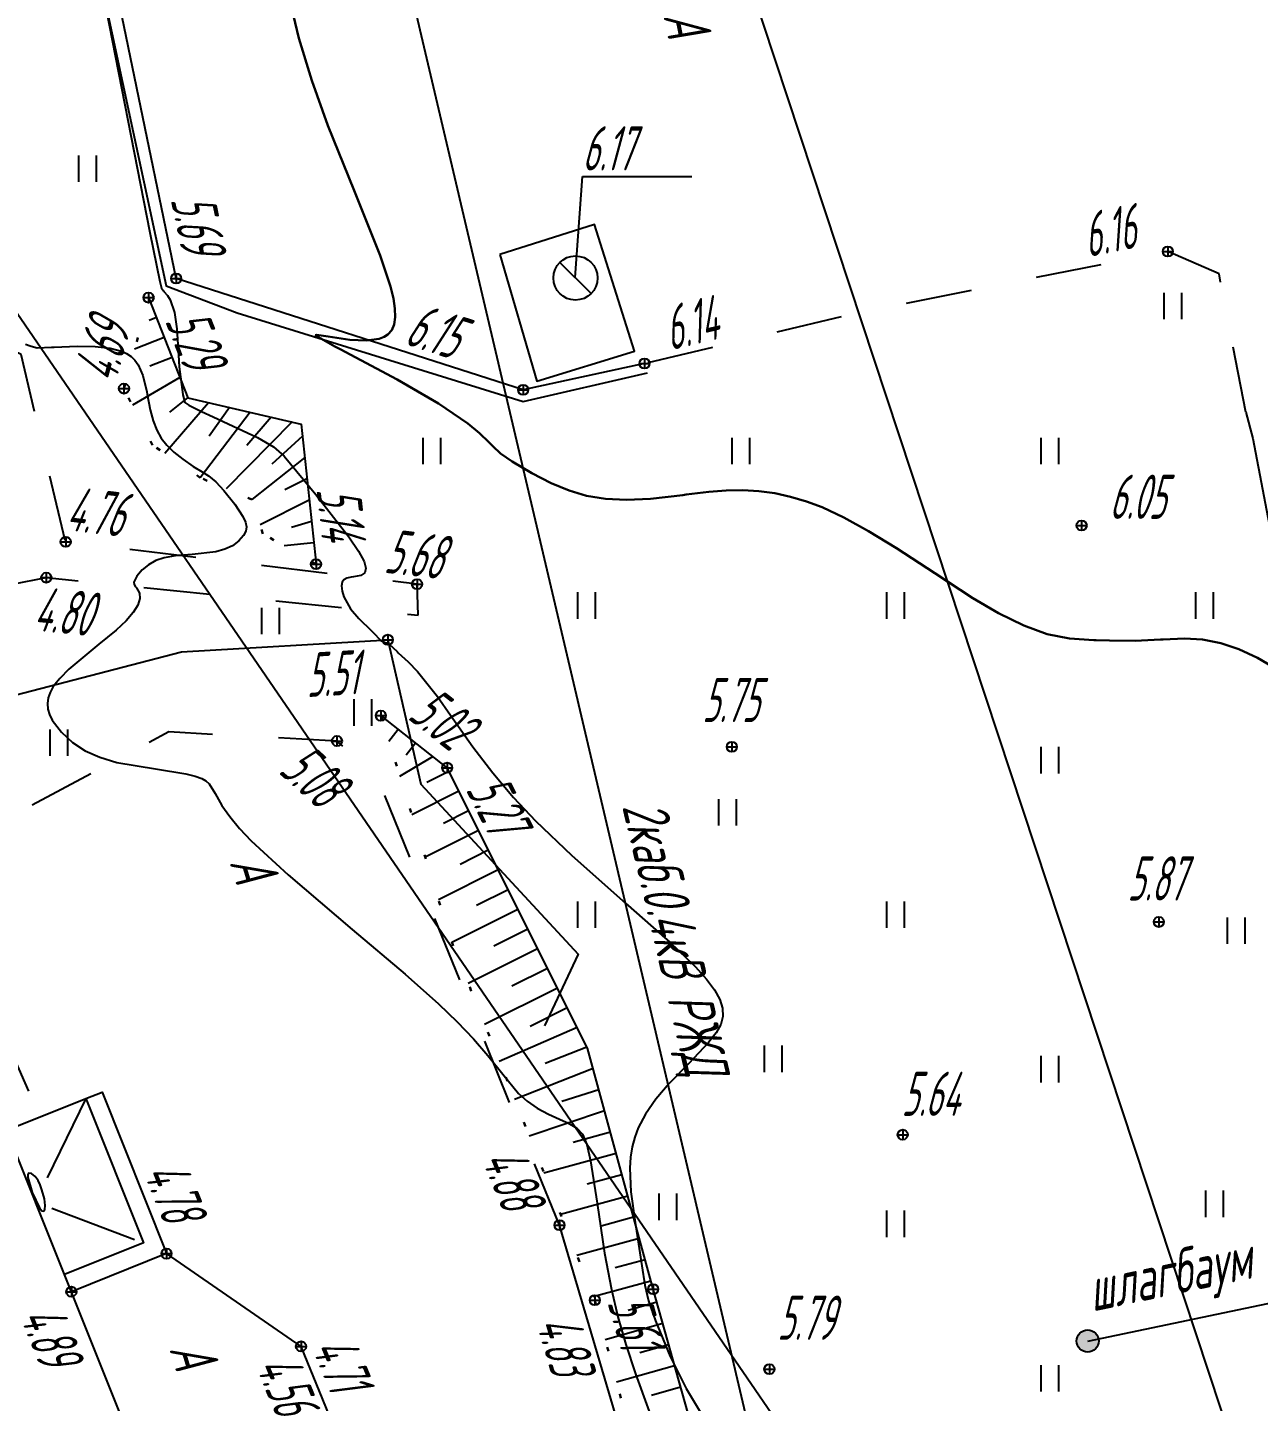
# Model space of a CAD drawing. Extents: x 1233805 to 1234355, y 654698 to 655114.
# Drawn here: x 1234081.2 to 1234109.09, y 654897.14 to 654928.25 of the extents above; entities that cross this region are included whole.
import ezdxf

# ---------------------------------------------------------------- set-up
doc = ezdxf.new("R2010")
doc.units = 0
for name, pattern in [('ИИDash_15_15', [3, 1.5, -1.5]), ('ИИDash_20_10', [3, 2, -1]), ('ИИDot', [1, 0, -1])]:
    doc.linetypes.add(name, pattern=pattern)
for name, color, linetype, lineweight in [('ИИ_ГОРИЗОНТАЛИ_ОСН', 32, 'Continuous', 25), ('ИИ_ГОРИЗОНТАЛИ_УТОЛЩ', 32, 'Continuous', 30), ('ИИ_ДОРОГИ_АД', 7, 'Continuous', 25), ('ИИ_ЛЭП_ВН', 250, 'Continuous', 25), ('ИИ_ОГРАДЫ', 7, 'Continuous', 25), ('ИИ_ОТКОС', 7, 'Continuous', 25), ('ИИ_ОТМЕТКИ', 7, 'Continuous', 25), ('ИИ_СООРУЖЕНИЕ', 7, 'Continuous', 25), ('ИИ_СТРОЕНИЕ', 7, 'Continuous', 25), ('ИИ_ТЕПЛОТРАССА', 5, 'Continuous', 25), ('ИИ_ТРУБОПРОВОДЫ', 7, 'Continuous', 25), ('ИИ_УГОДЬЯ', 7, 'Continuous', 25), ('ИИ_ЭЛЕКТРОКАБЕЛЬ_НН', 240, 'Continuous', 25)]:
    doc.layers.add(name, color=color, linetype=linetype, lineweight=lineweight)
doc.styles.add('VNIPISIMPLEXCUR', font='simplex.shx', dxfattribs={"width": 0.8, "oblique": 15})
doc.styles.add('ГОСТ 2.304 КУРСИВ', font='cs_gost2304.shx', dxfattribs={"oblique": 15})
doc.linetypes.add('ИИ051193', pattern='A,4,-2,[22,3dservice.shx,S=1,R=0,X=0,Y=0],8,[22,3dservice.shx,S=1,R=180,X=0,Y=0],-2,4', length=20)
doc.linetypes.add('ИИ052801П', pattern='A,2,[39,3dservice.shx,S=0.8,R=0,X=0,Y=0],2', length=4)
doc.linetypes.add('ИИ054742_3', pattern='A,2,-0.5,[4,3dservice.shx,S=1,R=0,X=0,Y=0],-0.5,2', length=5)
doc.linetypes.add('ИИ054763', pattern='A,2.5,[23,3dservice.shx,S=0.85,R=45,X=0,Y=0],5,[23,3dservice.shx,S=0.85,R=225,X=0,Y=0],2.5', length=10)
doc.linetypes.add('ИИ251225', pattern='A,2,-2,3,-0.6,["2Т",VNIPISIMPLEXCUR,S=2,R=0,X=0,Y=-1],-4.4,3,-2,8,-2,8,-2,6', length=43)

# ---------------------------------------------------------------- blocks, each defined once
blk = doc.blocks.new('ИИ05401')
at = {"color": 0, "linetype": 'Continuous', "lineweight": 25}
for points in [[(-0.4, 1.2), (-0.4, 0)], [(0.4, 1.2), (0.4, 0)]]:
    blk.add_lwpolyline(points, dxfattribs=at)
blk = doc.blocks.new('ИИ051171')
at = {"color": 0, "linetype": 'Continuous', "lineweight": 25, "flags": 128}
blk.add_lwpolyline([(0.707, -0.707), (-0.707, 0.707)], dxfattribs=at)
at = {"color": 0, "linetype": 'Continuous', "lineweight": 25}
blk.add_circle((0, 0), 1, dxfattribs=at)
at = {"color": 0, "linetype": 'Continuous', "style": 'VNIPISIMPLEXCUR', "oblique": 15, "width": 0.8}
for tag, p in [('NUMBER', (1.7, -1)), ('HATCH', (1.7, -4.4)), ('HEIGHT', (1.7, -7.8)), ('TOP1', (1.7, -11.2)), ('TOP2', (1.7, -14.6)), ('TOP3', (1.7, -18)), ('TOP4', (1.7, -21.4)), ('TOP5', (1.7, -24.8)), ('BOTTOM', (1.7, -28.2))]:
    blk.add_attdef(tag, p, '', height=2, dxfattribs=at)
blk = doc.blocks.new('ИИ0510711')
at = {"linetype": 'Continuous', "lineweight": 25}
h = blk.add_hatch(color=0, dxfattribs=at)
edge = h.paths.add_edge_path()
edge.add_arc((0, 0), 0.5, 0, 360)
at = {"color": 0, "linetype": 'Continuous', "lineweight": 25}
blk.add_circle((0, 0), 0.5, dxfattribs=at)
blk = doc.blocks.new('PICKET')
at = {"color": 0, "linetype": 'Continuous', "lineweight": 25}
for p, q in [((-0.23, 0), (0.23, 0)), ((0, 0.23), (0, -0.23))]:
    blk.add_line(p, q, dxfattribs=at)
blk.add_circle((0, 0), 0.23, dxfattribs=at)
at = {"color": 0, "linetype": 'Continuous', "style": 'VNIPISIMPLEXCUR', "oblique": 15, "width": 0.8}
blk.add_attdef('OTMETKA', (1.25, 0.3), '', height=2, dxfattribs=at)
at = {"color": 8, "linetype": 'Continuous', "style": 'VNIPISIMPLEXCUR', "oblique": 15, "width": 0.8, "flags": 1}
blk.add_attdef('NOMER', (1.25, -2.7), '', height=2, dxfattribs=at)
blk = doc.blocks.new('*U163')
at = {"color": 0, "linetype": 'ByBlock', "lineweight": -2}
for points in [[(0, 0), (0.336, 4.572)], [(0.336, 4.572), (5.281, 4.572)]]:
    blk.add_lwpolyline(points, dxfattribs=at)

msp = doc.modelspace()

# ---------------------------------------------------------------- linework, layer by layer
at = {"layer": 'ИИ_ГОРИЗОНТАЛИ_ОСН', "flags": 128}
for points, elevation in [([(1234082.911, 654929.053), (1234083.974, 654923.608), (1234084.198, 654922.502), (1234084.24, 654922.35), (1234084.284, 654922.284), (1234084.294, 654922.274), (1234084.375, 654922.184), (1234084.438, 654922.081), (1234084.531, 654921.799), (1234084.583, 654921.429), (1234084.626, 654920.83), (1234084.642, 654920.567), (1234084.719, 654919.943), (1234084.719, 654919.94), (1234084.72, 654919.934), (1234084.769, 654919.761), (1234084.855, 654919.697), (1234085.146, 654919.556), (1234085.405, 654919.437), (1234086.411, 654918.964), (1234086.779, 654918.755), (1234087.018, 654918.542), (1234087.735, 654917.679), (1234088.483, 654916.717), (1234088.701, 654916.393), (1234088.828, 654916.158), (1234088.869, 654916.007), (1234088.844, 654915.901), (1234088.756, 654915.84), (1234088.587, 654915.81), (1234088.535, 654915.804), (1234088.433, 654915.782), (1234088.367, 654915.746), (1234088.331, 654915.69), (1234088.319, 654915.608), (1234088.332, 654915.487), (1234088.372, 654915.355), (1234088.522, 654915.087), (1234088.709, 654914.868), (1234088.997, 654914.585), (1234089.058, 654914.527), (1234089.187, 654914.395), (1234089.209, 654914.372), (1234089.307, 654914.323), (1234089.335, 654914.319), (1234089.367, 654914.31), (1234089.393, 654914.285), (1234089.576, 654914.117), (1234089.602, 654914.094), (1234089.828, 654913.889), (1234090.04, 654913.668), (1234090.49, 654913.103), (1234090.787, 654912.68), (1234091.293, 654911.961), (1234091.742, 654911.376), (1234092.214, 654910.818), (1234092.711, 654910.288), (1234093.529, 654909.505), (1234094.751, 654908.424), (1234095.752, 654907.541), (1234096.335, 654906.98), (1234096.584, 654906.703), (1234096.765, 654906.46), (1234096.885, 654906.242), (1234096.946, 654906.043), (1234096.952, 654905.857), (1234096.905, 654905.674), (1234096.802, 654905.483), (1234096.632, 654905.264), (1234096.183, 654904.793), (1234095.741, 654904.337), (1234095.437, 654903.982), (1234095.202, 654903.648), (1234095.035, 654903.332), (1234094.958, 654903.125), (1234094.901, 654902.905), (1234094.864, 654902.672), (1234094.846, 654902.424), (1234094.867, 654901.888), (1234094.969, 654901.195), (1234094.986, 654901.095), (1234095.12, 654900.213), (1234095.187, 654899.769), (1234095.269, 654899.42), (1234095.43, 654898.966), (1234095.763, 654898.154), (1234096.125, 654897.436), (1234096.484, 654896.828)], 5.5), ([(1234081.16, 654921.077), (1234081.263, 654921.039), (1234081.283, 654921.031), (1234081.421, 654921), (1234081.744, 654921.01), (1234081.805, 654921.013), (1234082.33, 654921.036), (1234082.739, 654921.029), (1234083.074, 654920.991), (1234083.33, 654920.924), (1234083.447, 654920.869), (1234083.549, 654920.799), (1234083.636, 654920.715), (1234083.71, 654920.615), (1234083.819, 654920.369), (1234083.904, 654920.001), (1234083.913, 654919.951), (1234083.983, 654919.596), (1234084.051, 654919.346), (1234084.133, 654919.134), (1234084.233, 654918.953), (1234084.359, 654918.791), (1234084.521, 654918.631), (1234084.718, 654918.474), (1234084.957, 654918.312), (1234085.16, 654918.189), (1234085.301, 654918.101), (1234085.472, 654917.959), (1234085.654, 654917.77), (1234085.9, 654917.46), (1234086.081, 654917.18), (1234086.14, 654917.051), (1234086.161, 654916.946), (1234086.148, 654916.848), (1234086.099, 654916.749), (1234085.99, 654916.624), (1234085.845, 654916.517), (1234085.67, 654916.435), (1234085.47, 654916.378), (1234084.934, 654916.32), (1234084.551, 654916.287), (1234084.299, 654916.242), (1234084.113, 654916.178), (1234083.945, 654916.086), (1234083.798, 654915.968), (1234083.679, 654915.83), (1234083.615, 654915.693), (1234083.62, 654915.641), (1234083.649, 654915.586), (1234083.67, 654915.559), (1234083.738, 654915.442), (1234083.749, 654915.318), (1234083.704, 654915.171), (1234083.6, 654915.004), (1234083.435, 654914.817), (1234083.209, 654914.607), (1234082.818, 654914.29), (1234082.141, 654913.724), (1234081.932, 654913.512), (1234081.787, 654913.325), (1234081.715, 654913.196), (1234081.671, 654913.069), (1234081.653, 654912.942), (1234081.663, 654912.816), (1234081.698, 654912.691), (1234081.76, 654912.563), (1234081.97, 654912.292), (1234082.226, 654912.058), (1234082.511, 654911.872), (1234082.842, 654911.725), (1234083.23, 654911.611), (1234084.101, 654911.463), (1234084.788, 654911.351), (1234085, 654911.299), (1234085.153, 654911.243), (1234085.243, 654911.191), (1234085.315, 654911.126), (1234085.453, 654910.905), (1234085.608, 654910.635), (1234085.783, 654910.383), (1234086.005, 654910.115), (1234086.273, 654909.83), (1234087.104, 654909.063), (1234088.559, 654907.827), (1234089.759, 654906.812), (1234090.516, 654906.14), (1234090.933, 654905.738), (1234091.304, 654905.35), (1234091.63, 654904.975), (1234091.967, 654904.549), (1234092.328, 654904.113), (1234092.522, 654903.941), (1234092.748, 654903.784), (1234093.004, 654903.642), (1234093.336, 654903.491), (1234093.439, 654903.445), (1234093.649, 654903.331), (1234093.774, 654903.189), (1234093.871, 654902.957), (1234093.957, 654902.585), (1234094.104, 654901.63), (1234094.276, 654900.496), (1234094.43, 654899.674), (1234094.576, 654899.057), (1234094.757, 654898.426), (1234094.975, 654897.764), (1234095.283, 654896.915)], 5)]:
    msp.add_lwpolyline(points, dxfattribs=dict(at, elevation=elevation))
at = {"layer": 'ИИ_ГОРИЗОНТАЛИ_ОСН', "elevation": 5, "flags": 128}
msp.add_lwpolyline([(1234081.208, 654902.212), (1234081.309, 654901.872), (1234081.475, 654901.52), (1234081.527, 654901.457), (1234081.568, 654901.446), (1234081.596, 654901.487), (1234081.605, 654901.575), (1234081.586, 654901.727), (1234081.529, 654901.932), (1234081.49, 654902.043), (1234081.442, 654902.144), (1234081.377, 654902.232), (1234081.295, 654902.299), (1234081.226, 654902.307), (1234081.208, 654902.273), (1234081.208, 654902.212)], close=True, dxfattribs=at)
at = {"layer": 'ИИ_ГОРИЗОНТАЛИ_УТОЛЩ', "elevation": 6, "flags": 128}
msp.add_lwpolyline([(1234087.102, 654929.056), (1234087.352, 654928.011), (1234087.64, 654927.049), (1234088.007, 654926.034), (1234088.602, 654924.56), (1234089.191, 654923.087), (1234089.424, 654922.388), (1234089.49, 654922.116), (1234089.526, 654921.885), (1234089.532, 654921.688), (1234089.507, 654921.526), (1234089.452, 654921.396), (1234089.367, 654921.298), (1234089.279, 654921.244), (1234089.169, 654921.203), (1234088.881, 654921.164), (1234088.508, 654921.181), (1234088.013, 654921.254), (1234087.907, 654921.272), (1234087.752, 654921.29), (1234087.729, 654921.283), (1234087.738, 654921.266), (1234088.166, 654921.029), (1234088.283, 654920.968), (1234089.577, 654920.277), (1234090.51, 654919.734), (1234091.174, 654919.28), (1234091.44, 654919.064), (1234091.663, 654918.854), (1234091.744, 654918.769), (1234091.918, 654918.604), (1234092.181, 654918.421), (1234092.624, 654918.157), (1234093.061, 654917.936), (1234093.476, 654917.766), (1234093.862, 654917.649), (1234094.297, 654917.574), (1234094.774, 654917.552), (1234095.316, 654917.58), (1234096.049, 654917.664), (1234096.122, 654917.673), (1234096.633, 654917.735), (1234097.03, 654917.766), (1234097.406, 654917.771), (1234097.766, 654917.751), (1234098.129, 654917.703), (1234098.487, 654917.626), (1234098.845, 654917.521), (1234099.202, 654917.386), (1234099.695, 654917.155), (1234100.255, 654916.846), (1234100.89, 654916.457), (1234101.756, 654915.892), (1234102.619, 654915.331), (1234103.194, 654914.988), (1234103.768, 654914.706), (1234104.303, 654914.516), (1234104.803, 654914.413), (1234105.355, 654914.381), (1234105.409, 654914.38), (1234105.708, 654914.373), (1234106.289, 654914.365), (1234106.867, 654914.392), (1234106.927, 654914.396), (1234107.412, 654914.417), (1234107.821, 654914.391), (1234108.23, 654914.311), (1234108.639, 654914.176), (1234109.065, 654913.98), (1234109.498, 654913.723)], dxfattribs=at)
at = {"layer": 'ИИ_ДОРОГИ_АД', "flags": 128}
for points in [[(1234064.724, 654941.599), (1234069.302, 654917.002), (1234062.954, 654908.688), (1234063.56, 654904.988), (1234064.801, 654900.904), (1234067.9, 654890.591), (1234070.407, 654882.33), (1234070.689, 654881.485), (1234071.011, 654880.782), (1234071.555, 654880.203), (1234072.377, 654879.567), (1234073.251, 654879.135), (1234074.022, 654879.322), (1234076.128, 654880.178), (1234084.872, 654883.843), (1234088.735, 654885.482), (1234089.462, 654886.063), (1234090.103, 654887.149), (1234090.472, 654888.109), (1234090.72, 654888.939), (1234090.789, 654889.693), (1234090.772, 654890.147), (1234087.399, 654898.387), (1234084.352, 654900.486)], [(1234077.384, 654874.816), (1234086.605, 654878.521), (1234096.342, 654882.356), (1234098.561, 654883.179), (1234093.254, 654901.13)]]:
    msp.add_lwpolyline(points, dxfattribs=at)
at = {"layer": 'ИИ_ДОРОГИ_АД', "linetype": 'ИИDash_15_15', "flags": 128}
for points in [[(1234069.068, 654913.46), (1234072.853, 654914.082), (1234081.629, 654915.793), (1234090.055, 654914.942), (1234090.027, 654915.645), (1234082.068, 654916.602), (1234081.057, 654920.844), (1234080.495, 654921.125), (1234079.492, 654923.433), (1234078.189, 654923.362), (1234076.38, 654922.901)], [(1234108.797, 654919.538), (1234108.193, 654922.669), (1234107.034, 654923.178), (1234099.979, 654921.78), (1234095.177, 654920.642)], [(1234093.254, 654901.13), (1234089.143, 654911.242), (1234088.212, 654912.094), (1234084.403, 654912.298), (1234078.955, 654909.373)], [(1234066.105, 654904.369), (1234067.047, 654904.492), (1234078.955, 654909.373), (1234081.477, 654903.583)]]:
    msp.add_lwpolyline(points, dxfattribs=at)
at = {"layer": 'ИИ_ЛЭП_ВН', "elevation": -11.67, "flags": 128}
msp.add_lwpolyline([(1234018.974, 655086.689), (1234017.695, 655058.052), (1234015.433, 655015.566), (1234050.337, 655012.908), (1234071.226, 654975.124), (1234078.323, 654925.625), (1234104.321, 654887.734)], dxfattribs=at)
at = {"layer": 'ИИ_ОГРАДЫ', "linetype": 'ИИ054742_3', "flags": 128}
msp.add_lwpolyline([(1234095.177, 654920.642), (1234092.431, 654920.045), (1234084.571, 654922.567), (1234074.86, 654969.514)], dxfattribs=at)
at = {"layer": 'ИИ_ОГРАДЫ', "linetype": 'ИИ054763', "flags": 128}
msp.add_lwpolyline([(1234077.926, 654908.145), (1234077.164, 654912.158), (1234084.693, 654914.11), (1234089.364, 654914.387), (1234090.113, 654911.115), (1234093.675, 654907.268), (1234092.91, 654905.647)], dxfattribs=at)
at = {"layer": 'ИИ_ОТКОС'}
for p, q in [((1234084.124, 654921.68, 5.291), (1234083.956, 654921.614, 5.291)), ((1234084.301, 654921.228, 5.291), (1234083.63, 654920.964, 5.291)), ((1234084.479, 654920.775, 5.291), (1234083.975, 654920.578, 5.291)), ((1234084.656, 654920.323, 5.291), (1234083.579, 654919.699, 5.291)), ((1234085.303, 654919.755, 5.291), (1234084.316, 654918.605, 5.291)), ((1234084.834, 654919.87, 5.291), (1234084.417, 654919.537, 5.291)), ((1234085.776, 654919.646, 5.291), (1234085.318, 654918.994, 5.291)), ((1234086.25, 654919.537, 5.291), (1234085.118, 654918.054, 5.142)), ((1234087.197, 654919.318, 5.291), (1234085.703, 654917.807, 5.142)), ((1234086.724, 654919.427, 5.291), (1234086.175, 654918.783, 5.291)), ((1234087.433, 654918.998, 5.291), (1234086.737, 654918.359, 5.291)), ((1234087.484, 654918.514, 5.291), (1234086.287, 654917.561, 5.142)), ((1234087.534, 654918.031, 5.291), (1234087.029, 654917.785, 5.291)), ((1234087.585, 654917.547, 5.291), (1234086.47, 654916.986, 5.173)), ((1234087.636, 654917.064, 5.291), (1234087.184, 654916.932, 5.291)), ((1234087.687, 654916.58, 5.291), (1234087.017, 654916.51, 5.291)), ((1234089.388, 654912.09, 4.668), (1234089.599, 654912.36, 4.668)), ((1234089.78, 654911.782, 4.668), (1234089.992, 654912.052, 4.668)), ((1234089.635, 654911.3, 4.668), (1234090.384, 654911.744, 4.668)), ((1234090.252, 654911.163, 4.668), (1234090.747, 654911.412, 4.668)), ((1234089.907, 654910.433, 4.668), (1234090.971, 654910.966, 4.668)), ((1234090.626, 654910.235, 4.668), (1234091.194, 654910.52, 4.668)), ((1234090.209, 654909.468, 4.668), (1234091.418, 654910.073, 4.668)), ((1234091.001, 654909.307, 4.668), (1234091.641, 654909.627, 4.668)), ((1234090.511, 654908.503, 4.668), (1234091.865, 654909.181, 4.668)), ((1234091.375, 654908.378, 4.668), (1234092.088, 654908.735, 4.668)), ((1234090.814, 654907.539, 4.668), (1234092.311, 654908.289, 4.668)), ((1234091.767, 654907.458, 4.668), (1234092.535, 654907.843, 4.668)), ((1234091.185, 654906.609, 4.668), (1234092.758, 654907.397, 4.668)), ((1234092.176, 654906.547, 4.668), (1234092.982, 654906.951, 4.668)), ((1234091.557, 654905.679, 4.668), (1234093.205, 654906.505, 4.668)), ((1234092.586, 654905.636, 4.668), (1234093.429, 654906.058, 4.668)), ((1234091.889, 654904.848, 4.668), (1234093.652, 654905.612, 4.668)), ((1234092.928, 654904.803, 4.668), (1234093.875, 654905.166, 4.668)), ((1234092.235, 654903.983, 4.668), (1234094.013, 654904.687, 4.668)), ((1234093.303, 654903.938, 4.668), (1234094.144, 654904.206, 4.668)), ((1234092.566, 654903.154, 4.668), (1234094.275, 654903.724, 4.668)), ((1234093.56, 654903.013, 4.668), (1234094.406, 654903.243, 4.668)), ((1234092.9, 654902.316, 4.668), (1234094.537, 654902.762, 4.668)), ((1234093.877, 654902.065, 4.668), (1234094.668, 654902.28, 4.668)), ((1234093.273, 654901.383, 4.668), (1234094.799, 654901.799, 4.668)), ((1234094.195, 654901.117, 4.668), (1234094.93, 654901.317, 4.668)), ((1234093.646, 654900.451, 4.668), (1234095.061, 654900.836, 4.668)), ((1234094.512, 654900.169, 4.668), (1234095.192, 654900.355, 4.668)), ((1234094.018, 654899.518, 4.668), (1234095.323, 654899.873, 4.668)), ((1234094.808, 654899.21, 4.668), (1234095.457, 654899.392, 4.668)), ((1234094.289, 654898.546, 4.668), (1234095.592, 654898.912, 4.668)), ((1234095.072, 654898.248, 4.668), (1234095.726, 654898.432, 4.668)), ((1234094.546, 654897.582, 4.668), (1234095.861, 654897.951, 4.668)), ((1234095.335, 654897.285, 4.668), (1234095.996, 654897.471, 4.668))]:
    msp.add_line(p, q, dxfattribs=at)
at = {"layer": 'ИИ_ОТКОС', "color": 33, "linetype": 'ИИDot', "lineweight": 30}
for points, elevation in [([(1234087.738, 654916.097), (1234086.534, 654916.787), (1234086.287, 654917.561), (1234085.118, 654918.054), (1234084.038, 654918.796), (1234083.389, 654920.073), (1234083.946, 654922.133)], 5.142), ([(1234089.207, 654912.668), (1234090.811, 654907.546), (1234094.052, 654899.434), (1234095.2, 654895.132), (1234096.959, 654889.176), (1234098.055, 654885.178), (1234098.422, 654884.247)], 5.021)]:
    msp.add_lwpolyline(points, dxfattribs=dict(at, elevation=elevation))
at = {"layer": 'ИИ_ОТКОС'}
for points, elevation in [([(1234083.946, 654922.133), (1234084.837, 654919.863), (1234087.404, 654919.27), (1234087.738, 654916.097)], 5.291), ([(1234098.422, 654884.247), (1234099.448, 654887.248), (1234097.079, 654893.613), (1234095.375, 654899.683), (1234093.89, 654905.137), (1234090.708, 654911.49), (1234089.207, 654912.668)], 4.668)]:
    msp.add_lwpolyline(points, dxfattribs=dict(at, elevation=elevation))
at = {"layer": 'ИИ_СООРУЖЕНИЕ', "linetype": 'ИИ052801П', "flags": 128}
for points in [[(1234088.509, 654976.804), (1234073.571, 654973.962), (1234075.591, 654964.53), (1234077.54, 654955.941), (1234080.874, 654938.572), (1234084.345, 654922.404), (1234085.952, 654921.789), (1234092.434, 654919.781), (1234095.244, 654920.427)], [(1234108.797, 654919.538), (1234108.96, 654918.943), (1234111.794, 654904.07), (1234116.105, 654904.911)]]:
    msp.add_lwpolyline(points, dxfattribs=at)
at = {"layer": 'ИИ_СООРУЖЕНИЕ', "elevation": 4.484, "flags": 128}
msp.add_lwpolyline([(1234105.217, 654898.508), (1234111.061, 654899.727)], dxfattribs=at)
at = {"layer": 'ИИ_СТРОЕНИЕ'}
for points in [[(1234066.76, 654903.682), (1234074.037, 654885.477), (1234085.949, 654890.239), (1234083.926, 654895.298), (1234082.041, 654900.015), (1234080.733, 654903.286), (1234078.672, 654908.443)], [(1234082.522, 654904.001), (1234083.83, 654900.73), (1234082.041, 654900.015), (1234080.733, 654903.286)]]:
    msp.add_lwpolyline(points, close=True, dxfattribs=at)
msp.add_lwpolyline([(1234082.522, 654904.001), (1234082.891, 654904.141), (1234084.352, 654900.486), (1234082.197, 654899.624)], dxfattribs=at)
at = {"layer": 'ИИ_СТРОЕНИЕ', "linetype": 'ИИDash_20_10', "flags": 128}
msp.add_lwpolyline([(1234082.522, 654904.001), (1234081.387, 654901.651), (1234083.83, 654900.73)], dxfattribs=at)
at = {"layer": 'ИИ_ТЕПЛОТРАССА', "linetype": 'ИИ251225', "elevation": 25.52, "flags": 128}
msp.add_lwpolyline([(1233993.054, 654809.621), (1234024.354, 654813.78), (1234024.751, 654810.998), (1234028.542, 654811.539), (1234028.15, 654814.28), (1234116.084, 654825.883), (1234126.505, 654839.169), (1234120.846, 654858.805), (1234096.46, 654932.607), (1234095.08, 654937.177)], dxfattribs=at)
at = {"layer": 'ИИ_ТРУБОПРОВОДЫ', "flags": 128}
msp.add_lwpolyline([(1234091.901, 654923.11), (1234092.738, 654920.243), (1234094.951, 654920.92), (1234094.048, 654923.787)], close=True, dxfattribs=at)
at = {"layer": 'ИИ_ЭЛЕКТРОКАБЕЛЬ_НН', "linetype": 'ИИ051193', "flags": 128}
msp.add_lwpolyline([(1234084.28, 654952.888), (1234100.364, 654884.515)], dxfattribs=at)

# ---------------------------------------------------------------- block references
at = {"layer": 'ИИ_ОТМЕТКИ'}
ref = msp.add_blockref('PICKET', (1234084.571, 654922.567, 5.687), dxfattribs=dict(at, xscale=0.5, yscale=0.5, zscale=0.5))
ref.add_attrib('OTMETKA', '5.69', (1234084.446, 654924.353, 5.687), dxfattribs={"layer": '0', "color": 0, "linetype": 'Continuous', "height": 1, "rotation": 281.6868, "style": 'ГОСТ 2.304 КУРСИВ', "oblique": 15, "width": 0.65})
ref = msp.add_blockref('PICKET', (1234107.034, 654923.178, 6.161), dxfattribs=dict(at, xscale=0.5, yscale=0.5, zscale=0.5))
ref.add_attrib('OTMETKA', '6.16', (1234105.211, 654923.043, 6.161), dxfattribs={"layer": '0', "color": 0, "linetype": 'Continuous', "height": 1, "rotation": 11.2103, "style": 'ГОСТ 2.304 КУРСИВ', "oblique": 15, "width": 0.65})
ref = msp.add_blockref('PICKET', (1234083.946, 654922.133, 5.291), dxfattribs=dict(at, xscale=0.5, yscale=0.5, zscale=0.5))
ref.add_attrib('OTMETKA', '5.29', (1234084.314, 654921.606, 5.291), dxfattribs={"layer": '0', "color": 0, "linetype": 'Continuous', "height": 1, "rotation": 291.4333, "style": 'ГОСТ 2.304 КУРСИВ', "oblique": 15, "width": 0.65})
ref = msp.add_blockref('PICKET', (1234095.177, 654920.642, 6.137), dxfattribs=dict(at, xscale=0.5, yscale=0.5, zscale=0.5))
ref.add_attrib('OTMETKA', '6.14', (1234095.751, 654920.932, 6.137), dxfattribs={"layer": '0', "color": 0, "linetype": 'Continuous', "height": 1, "rotation": 13.3234, "style": 'ГОСТ 2.304 КУРСИВ', "oblique": 15, "width": 0.65})
ref = msp.add_blockref('PICKET', (1234083.389, 654920.073, 4.686), dxfattribs=dict(at, xscale=0.5, yscale=0.5, zscale=0.5))
ref.add_attrib('OTMETKA', '4.69', (1234083.2, 654920.173, 4.686), dxfattribs={"layer": '0', "color": 0, "linetype": 'Continuous', "height": 1, "rotation": 74.875, "style": 'ГОСТ 2.304 КУРСИВ', "oblique": 15, "width": 0.65})
ref = msp.add_blockref('PICKET', (1234092.431, 654920.045, 6.151), dxfattribs=dict(at, xscale=0.5, yscale=0.5, zscale=0.5))
ref.add_attrib('OTMETKA', '6.15', (1234089.71, 654921.089, 6.151), dxfattribs={"layer": '0', "color": 0, "linetype": 'Continuous', "height": 1, "rotation": 342.2134, "style": 'ГОСТ 2.304 КУРСИВ', "oblique": 15, "width": 0.65})
ref = msp.add_blockref('PICKET', (1234105.079, 654916.974, 6.051), dxfattribs=dict(at, xscale=0.5, yscale=0.5, zscale=0.5))
ref.add_attrib('OTMETKA', '6.05', (1234105.704, 654917.124, 6.051), dxfattribs={"layer": '0', "color": 0, "linetype": 'Continuous', "height": 1, "style": 'ГОСТ 2.304 КУРСИВ', "oblique": 15, "width": 0.65})
ref = msp.add_blockref('PICKET', (1234082.068, 654916.602, 4.761), dxfattribs=dict(at, xscale=0.5, yscale=0.5, zscale=0.5))
ref.add_attrib('OTMETKA', '4.76', (1234082.05, 654916.869, 4.761), dxfattribs={"layer": '0', "color": 0, "linetype": 'Continuous', "height": 1, "rotation": 353.1381, "style": 'ГОСТ 2.304 КУРСИВ', "oblique": 15, "width": 0.65})
ref = msp.add_blockref('PICKET', (1234087.738, 654916.097, 5.142), dxfattribs=dict(at, xscale=0.5, yscale=0.5, zscale=0.5))
ref.add_attrib('OTMETKA', '5.14', (1234087.748, 654917.79, 5.142), dxfattribs={"layer": '0', "color": 0, "linetype": 'Continuous', "height": 1, "rotation": 276.0046, "style": 'ГОСТ 2.304 КУРСИВ', "oblique": 15, "width": 0.65})
ref = msp.add_blockref('PICKET', (1234090.027, 654915.645, 5.683), dxfattribs=dict(at, xscale=0.5, yscale=0.5, zscale=0.5))
ref.add_attrib('OTMETKA', '5.68', (1234089.266, 654915.908, 5.683), dxfattribs={"layer": '0', "color": 0, "linetype": 'Continuous', "height": 1, "rotation": 353.1381, "style": 'ГОСТ 2.304 КУРСИВ', "oblique": 15, "width": 0.65})
ref = msp.add_blockref('PICKET', (1234081.629, 654915.793, 4.797), dxfattribs=dict(at, xscale=0.5, yscale=0.5, zscale=0.5))
ref.add_attrib('OTMETKA', '4.80', (1234081.317, 654914.596, 4.797), dxfattribs={"layer": '0', "color": 0, "linetype": 'Continuous', "height": 1, "rotation": 354.2376, "style": 'ГОСТ 2.304 КУРСИВ', "oblique": 15, "width": 0.65})
ref = msp.add_blockref('PICKET', (1234089.364, 654914.387, 5.513), dxfattribs=dict(at, xscale=0.5, yscale=0.5, zscale=0.5))
ref.add_attrib('OTMETKA', '5.51', (1234087.534, 654913.087, 5.513), dxfattribs={"layer": '0', "color": 0, "linetype": 'Continuous', "height": 1, "rotation": 3.3992, "style": 'ГОСТ 2.304 КУРСИВ', "oblique": 15, "width": 0.65})
ref = msp.add_blockref('PICKET', (1234097.158, 654911.962, 5.75), dxfattribs=dict(at, xscale=0.5, yscale=0.5, zscale=0.5))
ref.add_attrib('OTMETKA', '5.75', (1234096.487, 654912.524, 5.75), dxfattribs={"layer": '0', "color": 0, "linetype": 'Continuous', "height": 1, "style": 'ГОСТ 2.304 КУРСИВ', "oblique": 15, "width": 0.65})
ref = msp.add_blockref('PICKET', (1234089.207, 654912.668, 5.021), dxfattribs=dict(at, xscale=0.5, yscale=0.5, zscale=0.5))
ref.add_attrib('OTMETKA', '5.02', (1234089.793, 654912.612, 5.021), dxfattribs={"layer": '0', "color": 0, "linetype": 'Continuous', "height": 1, "rotation": 321.8763, "style": 'ГОСТ 2.304 КУРСИВ', "oblique": 15, "width": 0.65})
ref = msp.add_blockref('PICKET', (1234088.212, 654912.094, 5.083), dxfattribs=dict(at, xscale=0.5, yscale=0.5, zscale=0.5))
ref.add_attrib('OTMETKA', '5.08', (1234086.867, 654911.388, 5.083), dxfattribs={"layer": '0', "color": 0, "linetype": 'Continuous', "height": 1, "rotation": 317.5397, "style": 'ГОСТ 2.304 КУРСИВ', "oblique": 15, "width": 0.65})
ref = msp.add_blockref('PICKET', (1234090.708, 654911.49, 5.27), dxfattribs=dict(at, xscale=0.5, yscale=0.5, zscale=0.5))
ref.add_attrib('OTMETKA', '5.27', (1234091.122, 654910.998, 5.27), dxfattribs={"layer": '0', "color": 0, "linetype": 'Continuous', "height": 1, "rotation": 296.6042, "style": 'ГОСТ 2.304 КУРСИВ', "oblique": 15, "width": 0.65})
ref = msp.add_blockref('PICKET', (1234106.83, 654907.997, 5.872), dxfattribs=dict(at, xscale=0.5, yscale=0.5, zscale=0.5))
ref.add_attrib('OTMETKA', '5.87', (1234106.118, 654908.482, 5.872), dxfattribs={"layer": '0', "color": 0, "linetype": 'Continuous', "height": 1, "style": 'ГОСТ 2.304 КУРСИВ', "oblique": 15, "width": 0.65})
ref = msp.add_blockref('PICKET', (1234101.028, 654903.18, 5.64), dxfattribs=dict(at, xscale=0.5, yscale=0.5, zscale=0.5))
ref.add_attrib('OTMETKA', '5.64', (1234101, 654903.606, 5.64), dxfattribs={"layer": '0', "color": 0, "linetype": 'Continuous', "height": 1, "style": 'ГОСТ 2.304 КУРСИВ', "oblique": 15, "width": 0.65})
ref = msp.add_blockref('PICKET', (1234093.254, 654901.13, 4.883), dxfattribs=dict(at, xscale=0.5, yscale=0.5, zscale=0.5))
ref.add_attrib('OTMETKA', '4.88', (1234091.48, 654902.628, 4.883), dxfattribs={"layer": '0', "color": 0, "linetype": 'Continuous', "height": 1, "rotation": 292.1248, "style": 'ГОСТ 2.304 КУРСИВ', "oblique": 15, "width": 0.65})
ref = msp.add_blockref('PICKET', (1234084.352, 654900.486, 4.782), dxfattribs=dict(at, xscale=0.5, yscale=0.5, zscale=0.5))
ref.add_attrib('OTMETKA', '4.78', (1234083.818, 654902.331, 4.782), dxfattribs={"layer": '0', "color": 0, "linetype": 'Continuous', "height": 1, "rotation": 291.7881, "style": 'ГОСТ 2.304 КУРСИВ', "oblique": 15, "width": 0.65})
ref = msp.add_blockref('PICKET', (1234082.197, 654899.624, 4.893), dxfattribs=dict(at, xscale=0.5, yscale=0.5, zscale=0.5))
ref.add_attrib('OTMETKA', '4.89', (1234081.02, 654899.073, 4.893), dxfattribs={"layer": '0', "color": 0, "linetype": 'Continuous', "height": 1, "rotation": 291.7881, "style": 'ГОСТ 2.304 КУРСИВ', "oblique": 15, "width": 0.65})
ref = msp.add_blockref('PICKET', (1234095.375, 654899.683, 5.613), dxfattribs=dict(at, xscale=0.5, yscale=0.5, zscale=0.5))
ref.add_attrib('OTMETKA', '5.61', (1234094.335, 654899.383, 5.613), dxfattribs={"layer": '0', "color": 0, "linetype": 'Continuous', "height": 1, "rotation": 285.6807, "style": 'ГОСТ 2.304 КУРСИВ', "oblique": 15, "width": 0.65})
ref = msp.add_blockref('PICKET', (1234094.052, 654899.434, 4.832), dxfattribs=dict(at, xscale=0.5, yscale=0.5, zscale=0.5))
ref.add_attrib('OTMETKA', '4.83', (1234092.719, 654898.918, 4.832), dxfattribs={"layer": '0', "color": 0, "linetype": 'Continuous', "height": 1, "rotation": 286.4672, "style": 'ГОСТ 2.304 КУРСИВ', "oblique": 15, "width": 0.65})
ref = msp.add_blockref('PICKET', (1234098.007, 654897.872, 5.788), dxfattribs=dict(at, xscale=0.5, yscale=0.5, zscale=0.5))
ref.add_attrib('OTMETKA', '5.79', (1234098.187, 654898.536, 5.788), dxfattribs={"layer": '0', "color": 0, "linetype": 'Continuous', "height": 1, "style": 'ГОСТ 2.304 КУРСИВ', "oblique": 15, "width": 0.65})
ref = msp.add_blockref('PICKET', (1234087.399, 654898.387, 4.563), dxfattribs=dict(at, xscale=0.5, yscale=0.5, zscale=0.5))
ref.add_attrib('OTMETKA', '4.56', (1234086.361, 654897.952, 4.563), dxfattribs={"layer": '0', "color": 0, "linetype": 'Continuous', "height": 1, "rotation": 292.2546, "style": 'ГОСТ 2.304 КУРСИВ', "oblique": 15, "width": 0.65})
at = {"layer": 'ИИ_СООРУЖЕНИЕ', "xscale": 0.5, "yscale": 0.5, "zscale": 0.5}
msp.add_blockref('ИИ0510711', (1234105.217, 654898.508, 4.484), dxfattribs=at)
at = {"layer": 'ИИ_ТРУБОПРОВОДЫ'}
ref = msp.add_blockref('ИИ051171', (1234093.614, 654922.578, 6.17), dxfattribs=dict(at, xscale=0.5, yscale=0.5, zscale=0.5))
ref.add_attrib('HATCH', '6.17', (1234093.765, 654925.014, 6.17), dxfattribs={"layer": '0', "color": 0, "linetype": 'Continuous', "height": 1, "rotation": 360, "style": 'ГОСТ 2.304 КУРСИВ', "oblique": 15, "width": 0.65})
at = {"layer": 'ИИ_ТРУБОПРОВОДЫ', "xscale": 0.5, "yscale": 0.5, "zscale": 0.5}
msp.add_blockref('*U163', (1234093.609, 654922.593, 6.172), dxfattribs=at)
at = {"layer": 'ИИ_УГОДЬЯ', "xscale": 0.5, "yscale": 0.5, "zscale": 0.5}
for p in [(1234082.555, 654924.755), (1234107.144, 654921.643), (1234090.358, 654918.362), (1234097.358, 654918.362), (1234104.358, 654918.362), (1234093.858, 654914.862), (1234100.858, 654914.862), (1234107.858, 654914.862), (1234086.706, 654914.512), (1234088.795, 654912.438), (1234081.909, 654911.756), (1234104.358, 654911.362), (1234097.056, 654910.179), (1234093.858, 654907.862), (1234100.858, 654907.862), (1234108.577, 654907.501), (1234098.091, 654904.598), (1234104.358, 654904.362), (1234095.702, 654901.248), (1234108.085, 654901.314), (1234100.858, 654900.862), (1234104.358, 654897.362)]:
    msp.add_blockref('ИИ05401', p, dxfattribs=at)

# ---------------------------------------------------------------- texts
at = {"layer": 'ИИ_ДОРОГИ_АД', "style": 'ГОСТ 2.304 КУРСИВ', "oblique": 15, "width": 0.8}
for rotation, p in [(281.6673, (1234095.603, 654928.522)), (286.8826, (1234085.774, 654909.351)), (286.8826, (1234084.408, 654898.334))]:
    msp.add_text('А', height=1, rotation=rotation, dxfattribs=at).set_placement(p)
at = {"layer": 'ИИ_ОТМЕТКИ', "style": 'ГОСТ 2.304 КУРСИВ', "oblique": 15, "width": 0.65}
msp.add_text('4.71', height=1, rotation=292.2546, dxfattribs=at).set_placement((1234087.632, 654898.364))
at = {"layer": 'ИИ_СООРУЖЕНИЕ', "style": 'ГОСТ 2.304 КУРСИВ', "oblique": 15, "width": 0.8}
msp.add_text('шлагбаум', height=1, rotation=11.7762, dxfattribs=at).set_placement((1234105.324, 654899.172))
at = {"layer": 'ИИ_ЭЛЕКТРОКАБЕЛЬ_НН', "color": 7, "style": 'ГОСТ 2.304 КУРСИВ', "oblique": 15, "width": 0.8}
msp.add_text('2каб.0.4кВ РЖД', height=1, rotation=283.2375, dxfattribs=at).set_placement((1234094.669, 654910.615))

doc.saveas('drawing.dxf')
